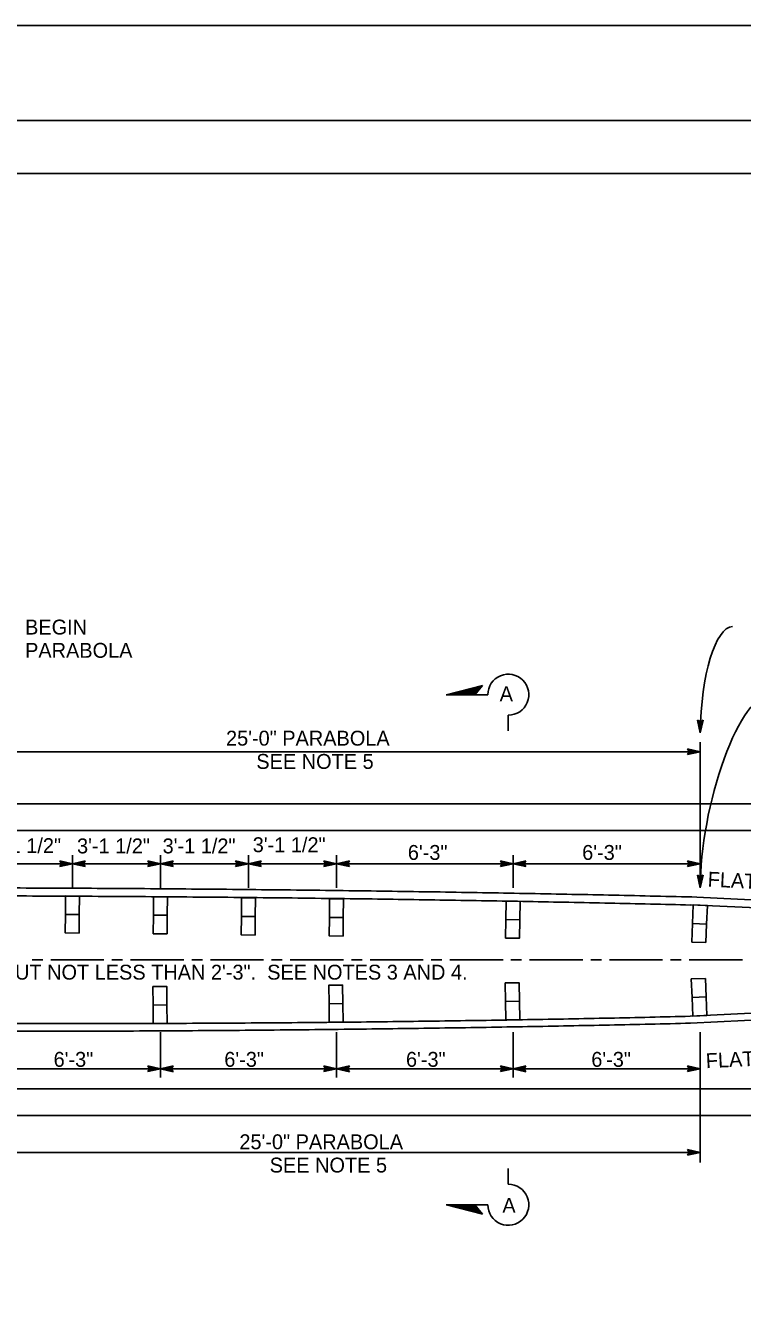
# Model space of a CAD drawing. Extents: x -894 to 866, y -476 to 714.
# Drawn here: x 183 to 520, y 116 to 714 of the extents above; entities that cross this region are included whole.
import ezdxf

# ---------------------------------------------------------------- set-up
doc = ezdxf.new("R2010")
doc.units = 0
for name, color, linetype in [('10 Sheet Format', 7, 'Continuous'), ('22 Misc Cnst Det', 7, 'Continuous'), ('56 Stage 3 Anno', 7, 'Continuous'), ('57 Undefined', 7, 'Continuous'), ('60 Nongeo Data', 7, 'Continuous')]:
    doc.layers.add(name, color=color, linetype=linetype)

msp = doc.modelspace()

# ---------------------------------------------------------------- linework, layer by layer
at = {"layer": '10 Sheet Format'}
msp.add_line((-813.45, 643.96), (811.55, 643.96), dxfattribs=at)
for points in [[(-894.04, 713.56), (865.96, 713.56), (865.96, -476.44), (-894.04, -476.44)], [(-863.43, 668.96), (836.57, 668.96), (836.57, -431.04), (-863.43, -431.04)], [(-863.43, 668.96), (836.57, 668.96), (836.57, -431.04), (-863.43, -431.04)]]:
    msp.add_lwpolyline(points, close=True, dxfattribs=at)
at = {"layer": '22 Misc Cnst Det'}
for p, q in [((380.77, 399.05), (397.83, 403.4)), ((382.17, 399.05), (397.46, 402.95)), ((383.58, 399.05), (397.1, 402.5)), ((384.98, 399.05), (396.73, 402.05)), ((386.38, 399.05), (396.37, 401.6)), ((387.78, 399.05), (396, 401.14)), ((389.19, 399.05), (395.64, 400.69)), ((394.3, 399.05), (397.83, 403.4)), ((400.31, 399.05), (380.77, 399.05)), ((390.59, 399.05), (395.27, 400.24)), ((391.99, 399.05), (394.91, 399.79)), ((393.4, 399.05), (394.54, 399.34)), ((409.95, 389.41), (409.95, 382.07)), ((409.95, 168.97), (409.95, 176.31)), ((380.77, 159.33), (397.83, 154.98)), ((400.31, 159.33), (380.77, 159.33)), ((382.18, 159.33), (397.46, 155.43)), ((383.58, 159.33), (397.1, 155.88)), ((384.98, 159.33), (396.73, 156.33)), ((386.38, 159.33), (396.37, 156.78)), ((387.78, 159.33), (396, 157.23)), ((389.19, 159.33), (395.64, 157.68)), ((390.59, 159.33), (395.27, 158.13)), ((391.99, 159.33), (394.91, 158.58)), ((393.4, 159.33), (394.54, 159.03)), ((394.3, 159.33), (397.83, 154.98))]:
    msp.add_line(p, q, dxfattribs=at)
for centre, start, end in [((409.95, 399.05), 269.99947, 179.99996), ((409.95, 159.33), 180.00004, 90.00053)]:
    msp.add_arc(centre, 9.64, start, end, dxfattribs=at)
at = {"layer": '56 Stage 3 Anno'}
for p, q in [((500.17, 381.09), (498.91, 387.11)), ((498.91, 387.11), (498.91, 387.11)), ((498.91, 387.11), (500.23, 386.29)), ((500.18, 382.48), (499.26, 386.87)), ((500.2, 383.85), (499.61, 386.69)), ((500.22, 385.23), (499.96, 386.45)), ((501.58, 387.07), (500.17, 381.09)), ((501.22, 386.86), (500.18, 382.47)), ((500.86, 386.63), (500.2, 383.85)), ((500.51, 386.46), (500.22, 385.23)), ((500.23, 386.29), (501.58, 387.07)), ((501.58, 387.07), (501.58, 387.07)), ((500.17, 381.09), (500.17, 381.09)), ((500.17, 308.26), (500.17, 376.77)), ((163.72, 372.2), (500.17, 372.2)), ((494.97, 372.2), (494.17, 373.54)), ((494.17, 373.54), (494.17, 373.54)), ((494.17, 373.54), (500.17, 372.2)), ((500.17, 372.2), (494.17, 370.87)), ((494.17, 370.87), (494.97, 372.2)), ((494.17, 370.87), (494.17, 370.87)), ((494.38, 373.19), (498.79, 372.2)), ((498.78, 372.2), (494.4, 371.23)), ((497.4, 372.21), (494.58, 371.58)), ((494.62, 372.83), (497.4, 372.21)), ((494.79, 372.48), (496.02, 372.21)), ((496.02, 372.21), (494.81, 371.94)), ((500.17, 372.2), (500.17, 372.2)), ((205.17, 308.26), (205.17, 323.65)), ((246.5, 308.26), (246.5, 323.65)), ((287.84, 308.26), (287.84, 323.65)), ((329.26, 308.26), (329.26, 323.65)), ((412.26, 308.26), (412.26, 323.65)), ((163.72, 319.6), (205.17, 319.6)), ((199.97, 319.6), (199.17, 320.94)), ((199.17, 320.94), (199.17, 320.94)), ((199.17, 320.94), (205.17, 319.6)), ((205.17, 319.6), (199.17, 318.28)), ((199.17, 318.28), (199.97, 319.6)), ((199.17, 318.28), (199.17, 318.28)), ((199.38, 320.59), (203.79, 319.61)), ((203.78, 319.6), (199.4, 318.63)), ((202.4, 319.61), (199.58, 318.98)), ((199.62, 320.23), (202.4, 319.61)), ((199.79, 319.88), (201.02, 319.61)), ((201.02, 319.61), (199.81, 319.34)), ((205.17, 319.6), (211.17, 320.93)), ((205.17, 319.6), (246.5, 319.6)), ((205.17, 319.6), (205.17, 319.6)), ((211.17, 318.27), (205.17, 319.6)), ((205.17, 319.6), (205.17, 319.6)), ((210.95, 318.62), (206.55, 319.6)), ((206.56, 319.61), (210.93, 320.58)), ((207.93, 319.6), (210.75, 320.23)), ((210.72, 318.98), (207.93, 319.6)), ((209.31, 319.6), (210.52, 319.87)), ((210.54, 319.33), (209.31, 319.6)), ((211.17, 320.93), (210.37, 319.6)), ((210.37, 319.6), (211.17, 318.27)), ((211.17, 320.93), (211.17, 320.93)), ((211.17, 318.27), (211.17, 318.27)), ((241.3, 319.6), (240.5, 320.94)), ((240.5, 320.94), (240.5, 320.94)), ((240.5, 320.94), (246.5, 319.6)), ((246.5, 319.6), (240.5, 318.28)), ((240.5, 318.28), (241.3, 319.6)), ((240.5, 318.28), (240.5, 318.28)), ((240.72, 320.59), (245.12, 319.61)), ((245.11, 319.6), (240.74, 318.63)), ((243.74, 319.61), (240.91, 318.98)), ((240.95, 320.23), (243.74, 319.61)), ((241.13, 319.88), (242.36, 319.61)), ((242.36, 319.61), (241.15, 319.34)), ((246.5, 319.6), (252.5, 320.93)), ((246.5, 319.6), (287.84, 319.6)), ((246.5, 319.6), (246.5, 319.6)), ((252.5, 318.27), (246.5, 319.6)), ((246.5, 319.6), (246.5, 319.6)), ((252.29, 318.62), (247.88, 319.6)), ((247.89, 319.61), (252.27, 320.58)), ((249.27, 319.6), (252.09, 320.23)), ((252.05, 318.98), (249.27, 319.6)), ((250.65, 319.6), (251.86, 319.87)), ((251.88, 319.33), (250.65, 319.6)), ((252.5, 320.93), (251.7, 319.6)), ((251.7, 319.6), (252.5, 318.27)), ((252.5, 320.93), (252.5, 320.93)), ((252.5, 318.27), (252.5, 318.27)), ((282.64, 319.6), (281.84, 320.94)), ((281.84, 320.94), (281.84, 320.94)), ((281.84, 320.94), (287.84, 319.6)), ((287.84, 319.6), (281.84, 318.28)), ((281.84, 318.28), (282.64, 319.6)), ((281.84, 318.28), (281.84, 318.28)), ((282.05, 320.59), (286.46, 319.61)), ((286.45, 319.6), (282.07, 318.63)), ((285.08, 319.61), (282.25, 318.98)), ((282.29, 320.23), (285.08, 319.61)), ((282.46, 319.88), (283.69, 319.61)), ((283.69, 319.61), (282.49, 319.34)), ((287.84, 319.6), (293.84, 320.93)), ((287.84, 319.6), (329.26, 319.6)), ((293.84, 318.27), (287.84, 319.6)), ((287.84, 319.6), (287.84, 319.6)), ((287.84, 319.6), (287.84, 319.6)), ((293.62, 318.62), (289.22, 319.6)), ((289.23, 319.61), (293.6, 320.58)), ((290.6, 319.6), (293.43, 320.23)), ((293.39, 318.98), (290.6, 319.6)), ((291.98, 319.6), (293.19, 319.87)), ((293.21, 319.33), (291.98, 319.6)), ((293.84, 320.93), (293.04, 319.6)), ((293.04, 319.6), (293.84, 318.27)), ((293.84, 320.93), (293.84, 320.93)), ((293.84, 318.27), (293.84, 318.27)), ((324.06, 319.6), (323.26, 320.94)), ((323.26, 320.94), (323.26, 320.94)), ((323.26, 320.94), (329.26, 319.6)), ((329.26, 319.6), (323.26, 318.28)), ((323.26, 318.28), (324.06, 319.6)), ((323.26, 318.28), (323.26, 318.28)), ((323.47, 320.59), (327.88, 319.61)), ((327.87, 319.6), (323.49, 318.63)), ((326.49, 319.61), (323.67, 318.98)), ((323.71, 320.23), (326.49, 319.61)), ((323.88, 319.88), (325.11, 319.61)), ((325.11, 319.61), (323.9, 319.34)), ((329.26, 319.6), (335.26, 320.93)), ((329.26, 319.6), (412.26, 319.6)), ((335.26, 318.27), (329.26, 319.6)), ((329.26, 319.6), (329.26, 319.6)), ((329.26, 319.6), (329.26, 319.6)), ((335.04, 318.62), (330.64, 319.6)), ((330.65, 319.61), (335.02, 320.58)), ((332.02, 319.6), (334.84, 320.23)), ((334.81, 318.98), (332.02, 319.6)), ((333.4, 319.6), (334.61, 319.87)), ((334.63, 319.33), (333.4, 319.6)), ((335.26, 320.93), (334.46, 319.6)), ((334.46, 319.6), (335.26, 318.27)), ((335.26, 320.93), (335.26, 320.93)), ((335.26, 318.27), (335.26, 318.27)), ((407.06, 319.6), (406.26, 320.94)), ((406.26, 320.94), (406.26, 320.94)), ((406.26, 320.94), (412.26, 319.6)), ((412.26, 319.6), (406.26, 318.28)), ((406.26, 318.28), (407.06, 319.6)), ((406.26, 318.28), (406.26, 318.28)), ((406.48, 320.59), (410.88, 319.61)), ((410.87, 319.6), (406.5, 318.63)), ((409.5, 319.61), (406.68, 318.98)), ((406.71, 320.23), (409.5, 319.61)), ((406.89, 319.88), (408.12, 319.61)), ((408.12, 319.61), (406.91, 319.34)), ((412.26, 319.6), (418.26, 320.93)), ((412.26, 319.6), (500.17, 319.6)), ((418.26, 318.27), (412.26, 319.6)), ((412.26, 319.6), (412.26, 319.6)), ((412.26, 319.6), (412.26, 319.6)), ((418.05, 318.62), (413.64, 319.6)), ((413.65, 319.61), (418.03, 320.58)), ((415.03, 319.6), (417.85, 320.23)), ((417.81, 318.98), (415.03, 319.6)), ((416.41, 319.6), (417.62, 319.87)), ((417.64, 319.33), (416.41, 319.6)), ((418.26, 320.93), (417.46, 319.6)), ((417.46, 319.6), (418.26, 318.27)), ((418.26, 320.93), (418.26, 320.93)), ((418.26, 318.27), (418.26, 318.27)), ((494.97, 319.6), (494.17, 320.94)), ((494.17, 320.94), (494.17, 320.94)), ((494.17, 320.94), (500.17, 319.6)), ((500.17, 319.6), (494.17, 318.28)), ((494.17, 318.28), (494.97, 319.6)), ((494.17, 318.28), (494.17, 318.28)), ((494.38, 320.59), (498.79, 319.61)), ((498.78, 319.6), (494.4, 318.63)), ((497.4, 319.61), (494.58, 318.98)), ((494.62, 320.23), (497.4, 319.61)), ((494.79, 319.88), (496.02, 319.61)), ((496.02, 319.61), (494.81, 319.34)), ((500.17, 319.6), (500.17, 319.6)), ((500.16, 308.29), (498.83, 314.29)), ((498.83, 314.29), (498.83, 314.29)), ((498.83, 314.29), (500.16, 313.49)), ((500.16, 309.68), (499.19, 314.05)), ((500.16, 311.05), (499.54, 313.88)), ((500.17, 312.43), (499.9, 313.64)), ((500.16, 313.49), (501.5, 314.29)), ((501.5, 314.29), (500.16, 308.29)), ((501.15, 314.07), (500.16, 309.67)), ((500.79, 313.84), (500.16, 311.05)), ((500.44, 313.66), (500.17, 312.43)), ((501.5, 314.29), (501.5, 314.29)), ((500.16, 308.29), (500.16, 308.29)), ((246.5, 240.52), (246.5, 219.18)), ((329.26, 240.52), (329.26, 219.18)), ((412.26, 240.52), (412.26, 219.18)), ((500.17, 240.48), (500.17, 179.27)), ((163.72, 223.22), (246.5, 223.22)), ((241.3, 223.22), (240.5, 224.56)), ((240.5, 224.56), (240.5, 224.56)), ((240.5, 224.56), (246.5, 223.22)), ((246.5, 223.22), (240.5, 221.89)), ((240.5, 221.89), (241.3, 223.22)), ((240.5, 221.89), (240.5, 221.89)), ((240.72, 224.21), (245.12, 223.22)), ((245.11, 223.22), (240.74, 222.25)), ((243.74, 223.23), (240.91, 222.6)), ((240.95, 223.85), (243.74, 223.23)), ((241.13, 223.5), (242.36, 223.23)), ((242.36, 223.23), (241.15, 222.96)), ((246.5, 223.22), (252.5, 224.55)), ((246.5, 223.22), (329.26, 223.22)), ((252.5, 221.88), (246.5, 223.22)), ((246.5, 223.22), (246.5, 223.22)), ((246.5, 223.22), (246.5, 223.22)), ((252.29, 222.24), (247.88, 223.22)), ((247.89, 223.23), (252.27, 224.19)), ((249.27, 223.22), (252.09, 223.85)), ((252.05, 222.6), (249.27, 223.22)), ((250.65, 223.22), (251.86, 223.49)), ((251.88, 222.95), (250.65, 223.22)), ((252.5, 224.55), (251.7, 223.22)), ((251.7, 223.22), (252.5, 221.88)), ((252.5, 224.55), (252.5, 224.55)), ((252.5, 221.88), (252.5, 221.88)), ((324.06, 223.22), (323.26, 224.56)), ((323.26, 224.56), (323.26, 224.56)), ((323.26, 224.56), (329.26, 223.22)), ((329.26, 223.22), (323.26, 221.89)), ((323.26, 221.89), (324.06, 223.22)), ((323.26, 221.89), (323.26, 221.89)), ((323.47, 224.21), (327.88, 223.22)), ((327.87, 223.22), (323.49, 222.25)), ((326.49, 223.23), (323.67, 222.6)), ((323.71, 223.85), (326.49, 223.23)), ((323.88, 223.5), (325.11, 223.23)), ((325.11, 223.23), (323.9, 222.96)), ((329.26, 223.22), (335.26, 224.55)), ((329.26, 223.22), (412.26, 223.22)), ((335.26, 221.88), (329.26, 223.22)), ((329.26, 223.22), (329.26, 223.22)), ((329.26, 223.22), (329.26, 223.22)), ((335.04, 222.24), (330.64, 223.22)), ((330.65, 223.23), (335.02, 224.19)), ((332.02, 223.22), (334.84, 223.85)), ((334.81, 222.6), (332.02, 223.22)), ((333.4, 223.22), (334.61, 223.49)), ((334.63, 222.95), (333.4, 223.22)), ((335.26, 224.55), (334.46, 223.22)), ((334.46, 223.22), (335.26, 221.88)), ((335.26, 224.55), (335.26, 224.55)), ((335.26, 221.88), (335.26, 221.88)), ((407.06, 223.22), (406.26, 224.56)), ((406.26, 224.56), (406.26, 224.56)), ((406.26, 224.56), (412.26, 223.22)), ((412.26, 223.22), (406.26, 221.89)), ((406.26, 221.89), (407.06, 223.22)), ((406.26, 221.89), (406.26, 221.89)), ((406.48, 224.21), (410.88, 223.22)), ((410.87, 223.22), (406.5, 222.25)), ((409.5, 223.23), (406.68, 222.6)), ((406.71, 223.85), (409.5, 223.23)), ((406.89, 223.5), (408.12, 223.23)), ((408.12, 223.23), (406.91, 222.96)), ((412.26, 223.22), (418.26, 224.55)), ((412.26, 223.22), (500.17, 223.22)), ((418.26, 221.88), (412.26, 223.22)), ((412.26, 223.22), (412.26, 223.22)), ((412.26, 223.22), (412.26, 223.22)), ((418.05, 222.24), (413.64, 223.22)), ((413.65, 223.23), (418.03, 224.19)), ((415.03, 223.22), (417.85, 223.85)), ((417.81, 222.6), (415.03, 223.22)), ((416.41, 223.22), (417.62, 223.49)), ((417.64, 222.95), (416.41, 223.22)), ((418.26, 224.55), (417.46, 223.22)), ((417.46, 223.22), (418.26, 221.88)), ((418.26, 224.55), (418.26, 224.55)), ((418.26, 221.88), (418.26, 221.88)), ((494.97, 223.22), (494.17, 224.56)), ((494.17, 224.56), (494.17, 224.56)), ((494.17, 224.56), (500.17, 223.22)), ((500.17, 223.22), (494.17, 221.89)), ((494.17, 221.89), (494.97, 223.22)), ((494.17, 221.89), (494.17, 221.89)), ((494.38, 224.21), (498.79, 223.22)), ((498.78, 223.22), (494.4, 222.25)), ((497.4, 223.23), (494.58, 222.6)), ((494.62, 223.85), (497.4, 223.23)), ((494.79, 223.5), (496.02, 223.23)), ((496.02, 223.23), (494.81, 222.96)), ((500.17, 223.22), (500.17, 223.22)), ((163.72, 183.96), (500.17, 183.96)), ((494.97, 183.96), (494.17, 185.3)), ((494.17, 185.3), (494.17, 185.3)), ((494.17, 185.3), (500.17, 183.96)), ((500.17, 183.96), (494.17, 182.63)), ((494.17, 182.63), (494.97, 183.96)), ((494.17, 182.63), (494.17, 182.63)), ((494.38, 184.95), (498.79, 183.96)), ((498.78, 183.96), (494.4, 182.99)), ((497.4, 183.96), (494.58, 183.34)), ((494.62, 184.59), (497.4, 183.96)), ((494.79, 184.24), (496.02, 183.96)), ((496.02, 183.96), (494.81, 183.7)), ((500.17, 183.96), (500.17, 183.96))]:
    msp.add_line(p, q, dxfattribs=at)
for points in [[(191.22, 274.48), (186.22, 274.48)], [(219.97, 274.48), (194.97, 274.48)], [(228.72, 274.48), (223.72, 274.48)], [(257.47, 274.48), (232.47, 274.48)], [(266.22, 274.48), (261.22, 274.48)], [(294.97, 274.48), (269.97, 274.48)], [(303.72, 274.48), (298.72, 274.48)], [(332.47, 274.48), (307.47, 274.48)], [(341.22, 274.48), (336.22, 274.48)], [(369.97, 274.48), (344.97, 274.48)], [(378.72, 274.48), (373.72, 274.48)], [(407.47, 274.48), (382.47, 274.48)], [(416.22, 274.48), (411.22, 274.48)], [(444.97, 274.48), (419.97, 274.48)], [(453.72, 274.48), (448.72, 274.48)], [(482.47, 274.48), (457.47, 274.48)], [(491.22, 274.48), (486.22, 274.48)], [(519.97, 274.48), (494.97, 274.48)]]:
    msp.add_lwpolyline(points, dxfattribs=at)
for centre, major_axis, ratio, start_param, end_param in [((514.83, 381.65), (-0.81, -49.43), 0.296326, 3.160398, 4.728565), ((521.74, 339.52), (-12.45, -59.45), 0.296462, 3.191885, 5.326352)]:
    msp.add_ellipse(centre, major_axis=major_axis, ratio=ratio, start_param=start_param, end_param=end_param, dxfattribs=at)
at = {"layer": '60 Nongeo Data'}
for p, q in [((-597.54, 347.73), (594.94, 347.73)), ((-597.54, 335.23), (594.94, 335.23)), ((594.94, 295.47), (495.5, 300.36)), ((496.49, 291.55), (496.86, 300.29)), ((503.48, 300.01), (496.86, 300.29)), ((594.94, 299.19), (498.56, 303.93)), ((503.11, 291.27), (503.48, 300.01)), ((496.14, 282.81), (496.51, 291.55)), ((503.13, 291.27), (496.51, 291.55)), ((502.76, 282.53), (503.13, 291.27)), ((502.76, 282.53), (496.14, 282.81)), ((502.58, 265.73), (495.96, 265.45)), ((495.96, 265.45), (496.33, 256.71)), ((502.58, 265.73), (502.95, 256.99)), ((594.94, 252.97), (495.48, 247.91)), ((496.31, 256.71), (496.68, 247.97)), ((502.95, 256.99), (496.33, 256.71)), ((502.93, 256.99), (503.3, 248.25)), ((594.94, 249.5), (495.56, 244.66)), ((503.3, 248.25), (496.68, 247.97)), ((-597.54, 213.79), (594.94, 213.79)), ((-597.54, 201.29), (594.94, 201.29))]:
    msp.add_line(p, q, dxfattribs=at)
for points in [[(201.91, 304.45), (208.42, 304.4), (208.36, 295.71), (201.84, 295.76)], [(243.25, 304.12), (249.76, 304.06), (249.69, 295.37), (243.18, 295.43)], [(284.58, 303.52), (291.1, 303.47), (291.03, 294.78), (284.51, 294.83)], [(326, 303.08), (332.51, 302.99), (332.4, 294.3), (325.89, 294.39)], [(409.01, 302.05), (415.52, 301.93), (415.36, 293.24), (408.85, 293.36)], [(208.36, 295.71), (201.84, 295.76), (201.77, 287.07), (208.29, 287.02)], [(249.69, 295.37), (243.18, 295.43), (243.11, 286.73), (249.62, 286.68)], [(291.03, 294.78), (284.51, 294.83), (284.44, 286.14), (290.96, 286.08)], [(332.4, 294.3), (325.89, 294.39), (325.78, 285.7), (332.29, 285.61)], [(415.36, 293.24), (408.85, 293.36), (408.69, 284.67), (415.2, 284.55)], [(415.18, 255.02), (408.67, 254.9), (408.51, 263.59), (415.02, 263.71)], [(249.51, 253.25), (243, 253.19), (242.93, 261.89), (249.44, 261.94)], [(332.22, 253.85), (325.71, 253.77), (325.6, 262.46), (332.11, 262.55)], [(243.06, 244.5), (249.58, 244.56), (249.51, 253.25), (243, 253.19)], [(325.82, 245.08), (332.33, 245.17), (332.22, 253.85), (325.71, 253.77)], [(408.83, 246.21), (415.34, 246.33), (415.18, 255.02), (408.67, 254.9)]]:
    msp.add_lwpolyline(points, close=True, dxfattribs=at)
for points in [[(163.72, 308.26), (337.27, 307.8), (498.56, 303.93)], [(163.72, 304.51), (337.23, 304.04), (495.66, 300.21)], [(163.72, 244.51), (337.09, 244.08), (495.48, 247.91)], [(163.72, 240.84), (337.07, 240.83), (495.56, 244.66)]]:
    msp.add_open_spline(points, degree=2, dxfattribs=at)

# ---------------------------------------------------------------- texts
at = {"layer": '57 Undefined'}
for s, p in [('BEGIN', (182.88, 427.32)), ('PARABOLA', (182.88, 416.39)), ('A', (405.9, 395.96)), ('25\'-0" PARABOLA', (277.3, 375.11)), ('SEE NOTE 5', (291.55, 364.18)), ('3\'-1 1/2"', (165.54, 324.61)), ('3\'-1 1/2"', (207.3, 324.47)), ('3\'-1 1/2"', (247.52, 324.47)), ('3\'-1 1/2"', (289.86, 325.03)), ('6\'-3"', (362.74, 321.4)), ('6\'-3"', (444.67, 321.4)), ('LESS THAN 4\'-0",  BUT NOT LESS THAN 2\'-3".  SEE NOTES 3 AND 4.', (90.86, 265.14)), ('6\'-3"', (196.29, 224.17)), ('6\'-3"', (276.5, 224.17)), ('6\'-3"', (361.87, 224.17)), ('6\'-3"', (448.95, 224.17)), ('25\'-0" PARABOLA', (283.58, 185.43)), ('SEE NOTE 5', (297.83, 174.49)), ('A', (407.16, 155.56))]:
    msp.add_text(s, height=7, dxfattribs=at).set_placement(p)
for rotation, p in [(357.18456, (503.52, 308.88)), (2.81544, (502.92, 223.49))]:
    msp.add_text('FLATTER FLARE', height=7, rotation=rotation, dxfattribs=at).set_placement(p)

doc.saveas('drawing.dxf')
